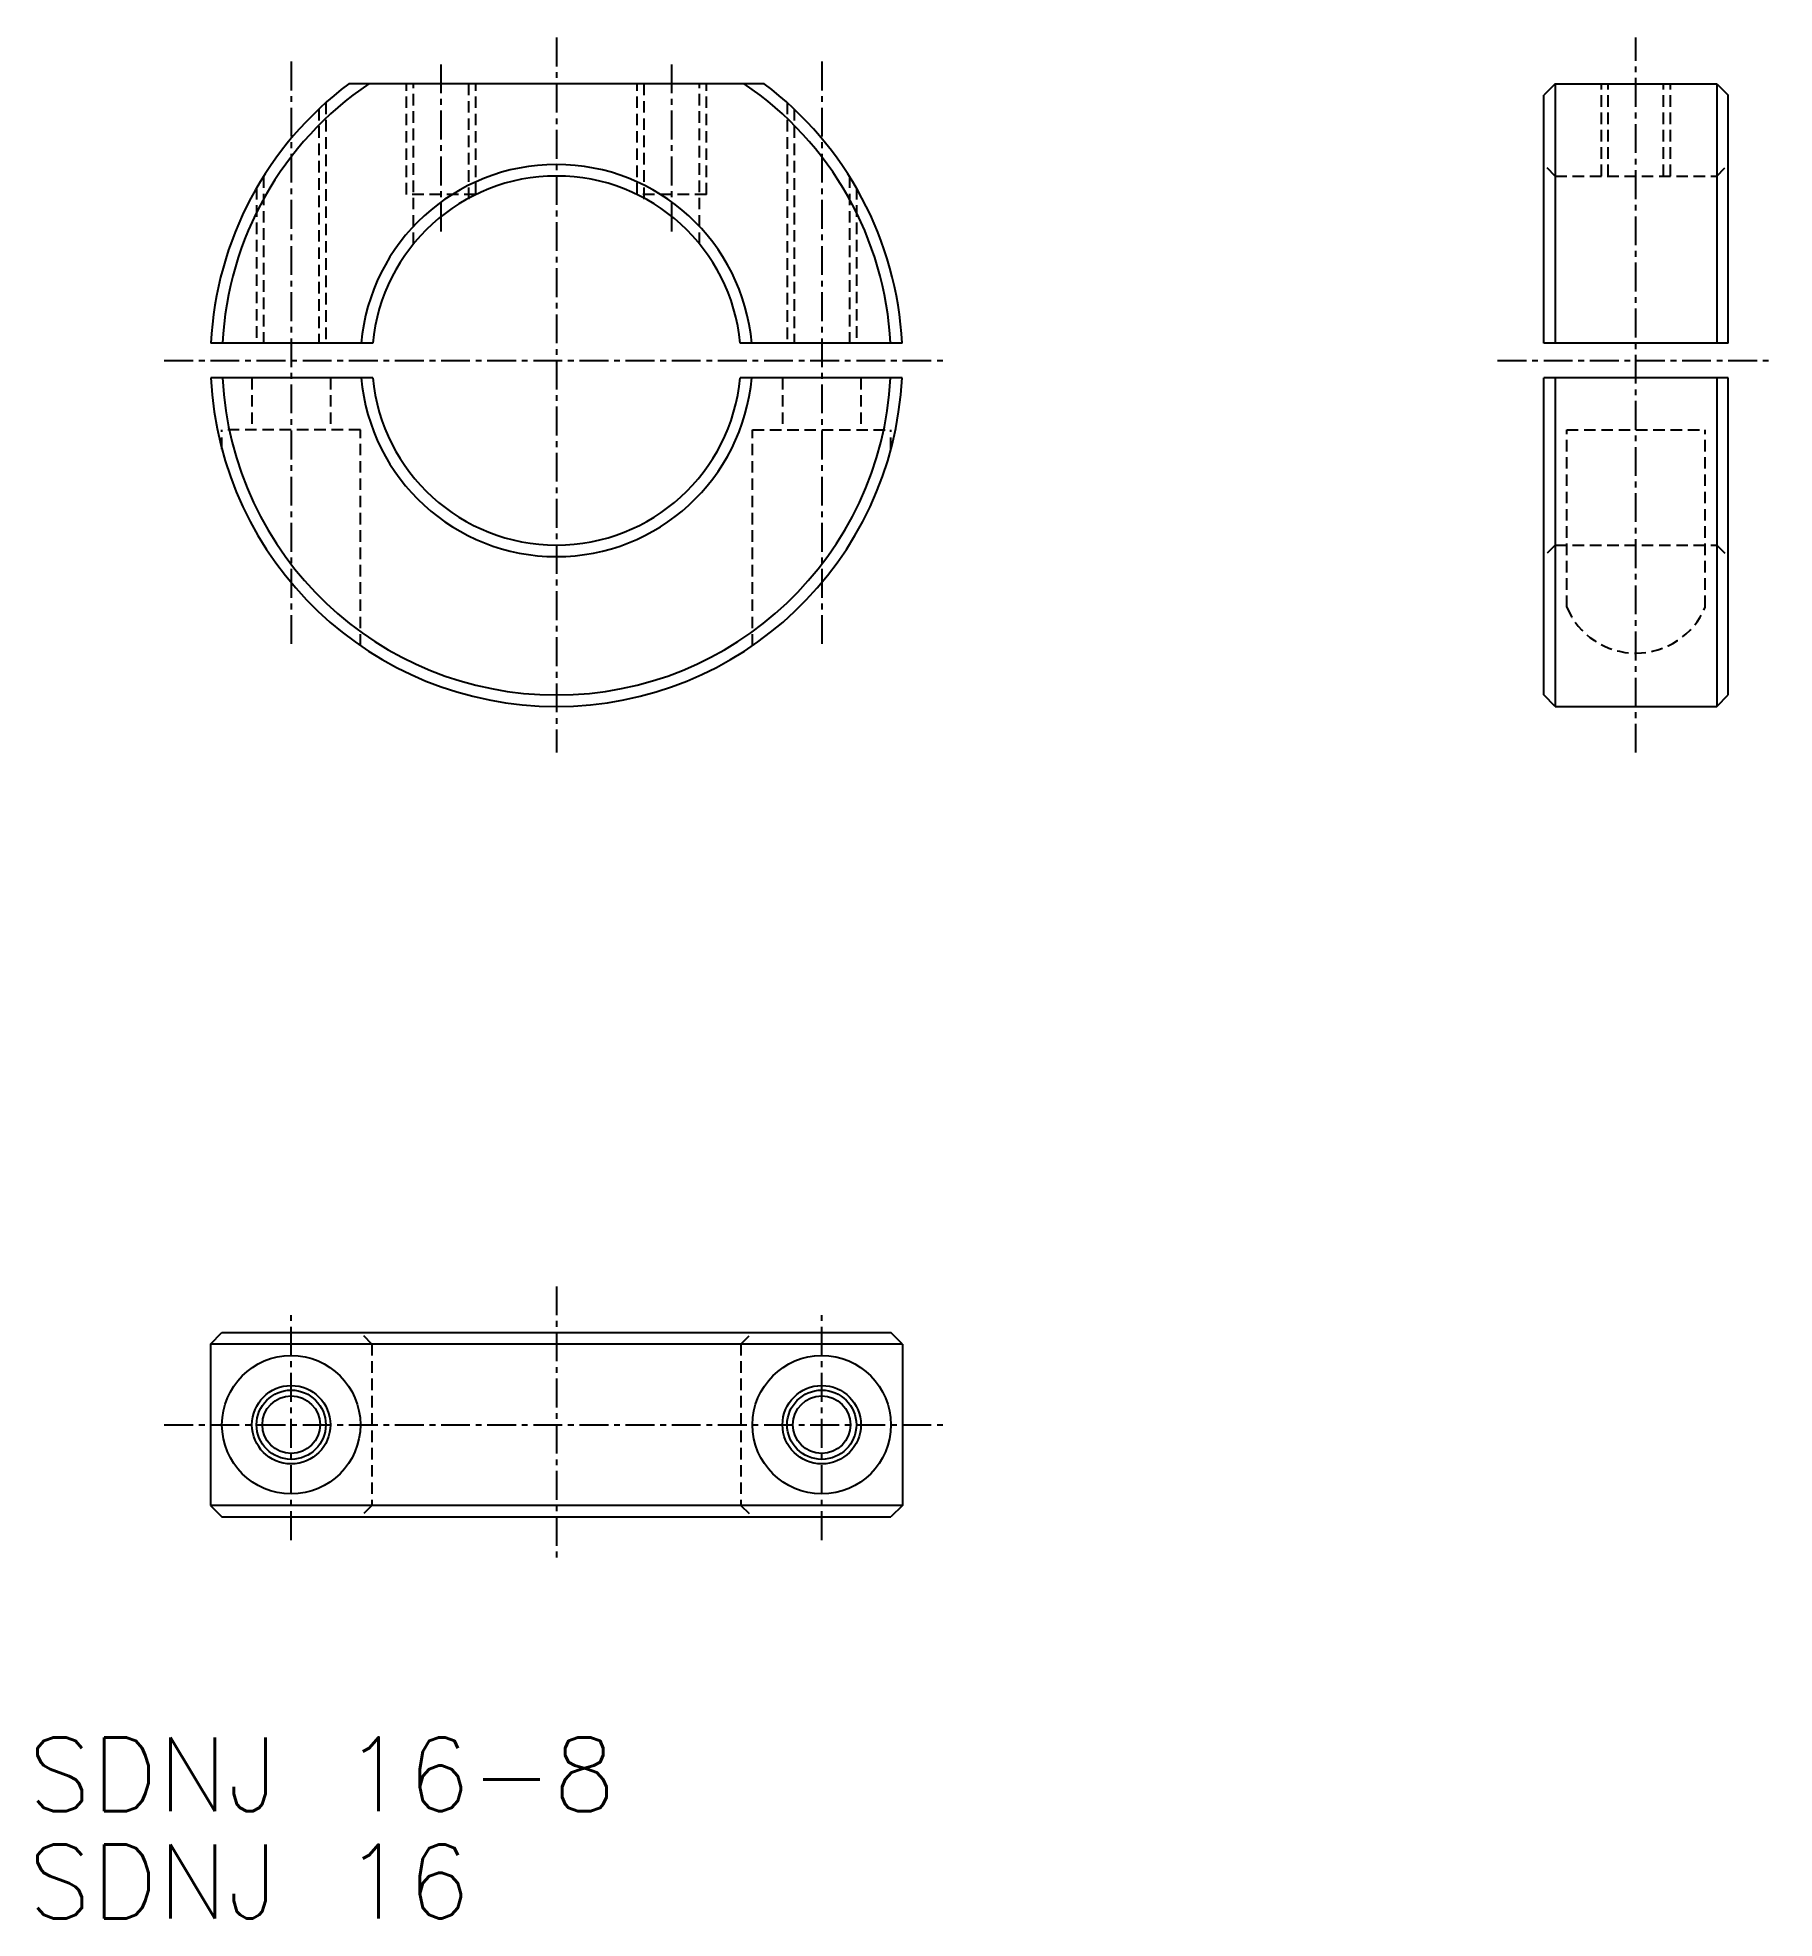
# Model space of a CAD drawing. Extents: x 884.8 to 960, y -191.7 to -110.2.
import ezdxf

# ---------------------------------------------------------------- set-up
doc = ezdxf.new("R2010")
doc.units = 0
doc.linetypes.add('CENTER', pattern=[2, 1.25, -0.25, 0.25, -0.25])
doc.linetypes.add('DASHED', pattern=[0.75, 0.5, -0.25])
doc.layers.get('0').update_dxf_attribs({"linetype": 'CONTINUOUS'})
doc.layers.add('CENTER', color=1, linetype='CENTER')
doc.styles.get("Standard").update_dxf_attribs({"font": 'txt.shx', "bigfont": 'bigfont.shx'})

msp = doc.modelspace()

# ---------------------------------------------------------------- linework, layer by layer
at = {"color": 7, "linetype": 'CONTINUOUS'}
for p, q in [((916.244, -112.175), (898.244, -112.175)), ((899.279, -123.425), (892.263, -123.425)), ((922.225, -123.425), (915.209, -123.425)), ((958.043, -123.425), (950.043, -123.425)), ((899.279, -124.925), (892.263, -124.925)), ((922.225, -124.925), (915.209, -124.925)), ((958.043, -124.925), (950.043, -124.925))]:
    msp.add_line(p, q, dxfattribs=at)
at = {"color": 3, "linetype": 'DASHED'}
for p, q in [((900.744, -116.975), (900.744, -112.175)), ((901.044, -119.119), (901.044, -112.175)), ((903.444, -117.175), (903.444, -112.175)), ((903.744, -116.975), (903.744, -112.175)), ((910.744, -116.975), (910.744, -112.175)), ((911.044, -117.175), (911.044, -112.175)), ((913.444, -119.119), (913.444, -112.175)), ((913.744, -116.975), (913.744, -112.175)), ((952.543, -116.175), (952.543, -112.175)), ((952.843, -116.175), (952.843, -112.175)), ((955.243, -116.175), (955.243, -112.175)), ((955.543, -116.175), (955.543, -112.175)), ((896.944, -113.27), (896.944, -123.425)), ((897.244, -112.994), (897.244, -123.425)), ((917.244, -112.994), (917.244, -123.425)), ((917.544, -113.27), (917.544, -123.425)), ((950.543, -116.175), (950.043, -115.675)), ((957.543, -116.175), (958.043, -115.675)), ((894.544, -116.193), (894.544, -123.425)), ((919.944, -116.193), (919.944, -123.425)), ((950.543, -116.175), (957.543, -116.175)), ((894.244, -116.691), (894.244, -123.425)), ((903.744, -116.975), (900.744, -116.975)), ((913.744, -116.975), (910.744, -116.975)), ((920.244, -116.691), (920.244, -123.425)), ((894.044, -124.925), (894.044, -127.175)), ((897.444, -124.925), (897.444, -127.175)), ((917.044, -124.925), (917.044, -127.175)), ((920.444, -124.925), (920.444, -127.175)), ((898.744, -127.175), (892.744, -127.175)), ((892.744, -128.015), (892.744, -127.175)), ((898.744, -136.534), (898.744, -127.175)), ((915.744, -136.534), (915.744, -127.175)), ((915.744, -127.175), (921.744, -127.175)), ((921.744, -128.015), (921.744, -127.175)), ((951.043, -134.863), (951.043, -127.175)), ((951.043, -127.175), (957.043, -127.175)), ((957.043, -134.863), (957.043, -127.175)), ((950.543, -132.175), (950.043, -132.675)), ((950.543, -132.175), (957.543, -132.175)), ((957.543, -132.175), (958.043, -132.675)), ((899.244, -166.814), (898.744, -166.314)), ((915.244, -166.814), (915.744, -166.314)), ((899.244, -166.814), (899.244, -173.814)), ((915.244, -166.814), (915.244, -173.814)), ((899.244, -173.814), (898.744, -174.314)), ((915.244, -173.814), (915.744, -174.314))]:
    msp.add_line(p, q, dxfattribs=at)
for p, q in [((950.543, -112.175), (950.043, -112.675)), ((950.543, -112.175), (957.543, -112.175)), ((950.543, -112.175), (950.543, -123.425)), ((957.543, -112.175), (958.043, -112.675)), ((957.543, -112.175), (957.543, -123.425)), ((950.043, -123.425), (950.043, -112.675)), ((958.043, -123.425), (958.043, -112.675)), ((950.043, -138.675), (950.043, -124.925)), ((950.543, -124.925), (950.543, -139.175)), ((957.543, -124.925), (957.543, -139.175)), ((958.043, -138.675), (958.043, -124.925)), ((950.543, -139.175), (950.043, -138.675)), ((950.543, -139.175), (957.543, -139.175)), ((957.543, -139.175), (958.043, -138.675)), ((892.244, -166.814), (892.744, -166.314)), ((892.744, -166.314), (921.744, -166.314)), ((922.244, -166.814), (921.744, -166.314)), ((892.244, -166.814), (892.244, -173.814)), ((922.244, -166.814), (892.244, -166.814)), ((922.244, -166.814), (922.244, -173.814)), ((892.244, -173.814), (892.744, -174.314)), ((922.244, -173.814), (892.244, -173.814)), ((892.744, -174.314), (921.744, -174.314)), ((922.244, -173.814), (921.744, -174.314))]:
    msp.add_line(p, q)
for centre in [(895.744, -170.314), (918.744, -170.314)]:
    msp.add_circle(centre, 3)
at = {"color": 7, "linetype": 'CONTINUOUS'}
for centre, radius in [((895.744, -170.314), 1.7), ((918.744, -170.314), 1.7), ((895.744, -170.314), 1.25), ((918.744, -170.314), 1.25)]:
    msp.add_circle(centre, radius, dxfattribs=at)
at = {"color": 3, "linetype": 'CONTINUOUS'}
for centre in [(895.744, -170.314), (918.744, -170.314)]:
    msp.add_circle(centre, 1.5, dxfattribs=at)
at = {"color": 7, "linetype": 'CONTINUOUS'}
for radius, start, end in [(15, 126.8699, 177.13402), (14.5, 124.14842, 177.0351), (14.5, 2.9649, 55.85158), (15, 2.86598, 53.1301), (8.5, 5.06209, 174.93791), (8, 5.37938, 174.62063), (15, 182.86598, 357.13402), (14.5, 182.9649, 357.0351), (8.5, 185.06209, 270), (8, 185.37938, 270), (8, 270, 354.62062), (8.5, 270, 354.93791)]:
    msp.add_arc((907.244, -124.175), radius, start, end, dxfattribs=at)
at = {"color": 3, "linetype": 'DASHED'}
msp.add_arc((954.043, -133.613), 3.25, 202.61986, 337.38014, dxfattribs=at)
at = {"layer": 'CENTER', "color": 1, "linetype": 'CENTER'}
for p, q in [((907.244, -110.175), (907.244, -141.175)), ((954.043, -141.175), (954.043, -110.175)), ((895.744, -111.213), (895.744, -136.695)), ((902.244, -118.585), (902.244, -111.175)), ((912.244, -118.585), (912.244, -111.175)), ((918.744, -111.213), (918.744, -136.695)), ((890.244, -124.175), (924.244, -124.175)), ((948.043, -124.175), (960.043, -124.175)), ((907.244, -164.314), (907.244, -176.314)), ((895.744, -175.314), (895.744, -165.314)), ((918.744, -175.314), (918.744, -165.314)), ((890.244, -170.314), (924.244, -170.314))]:
    msp.add_line(p, q, dxfattribs=at)

# ---------------------------------------------------------------- texts
for s, p in [('SDNJ 16-8', (884.34, -187.073)), ('SDNJ 16', (884.34, -191.716))]:
    msp.add_text(s, height=3.2).set_placement(p)

doc.saveas('drawing.dxf')
